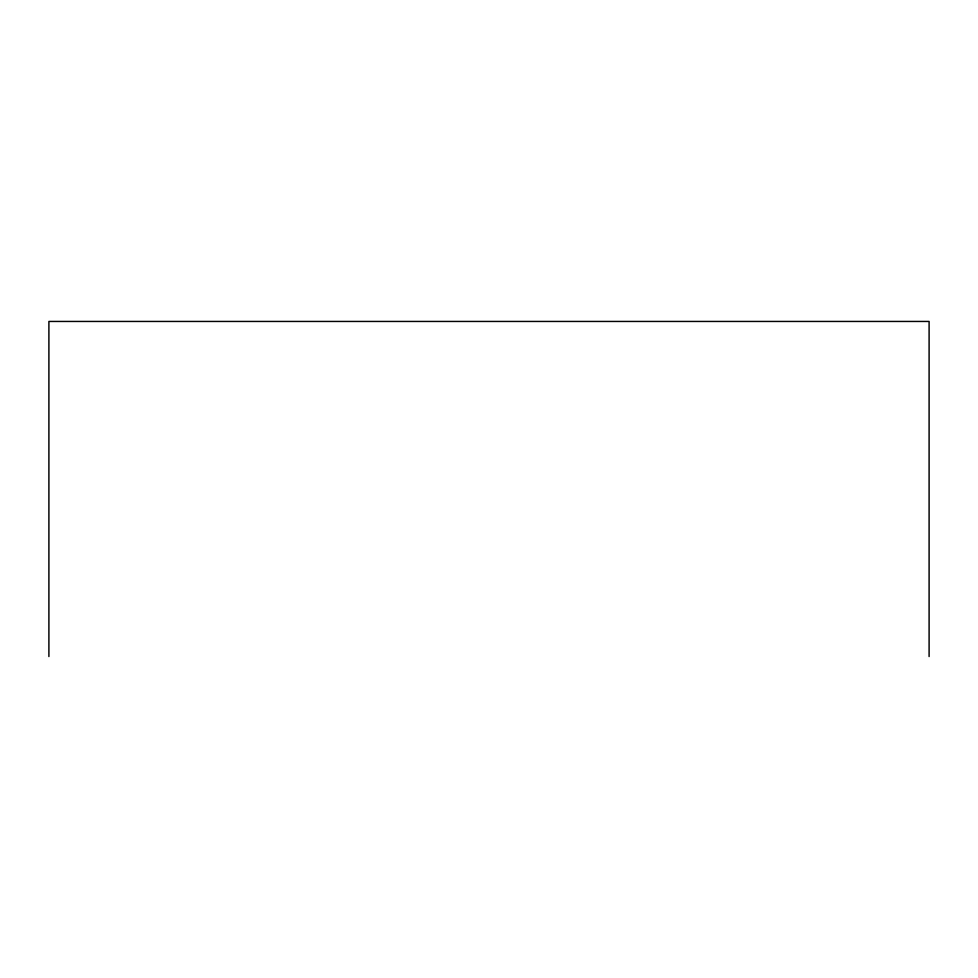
<?xml version="1.0" encoding="UTF-8"?>
<svg xmlns="http://www.w3.org/2000/svg" width="978" height="978" viewBox="0 0 978 978"><rect width="100%" height="100%" fill="white"/><g stroke="black" fill="none" stroke-linecap="round" stroke-linejoin="round"><path stroke-width="1.47" d="M929.1 656.556L929.1 321.444L48.9 321.444L48.9 656.556"/></g></svg>
